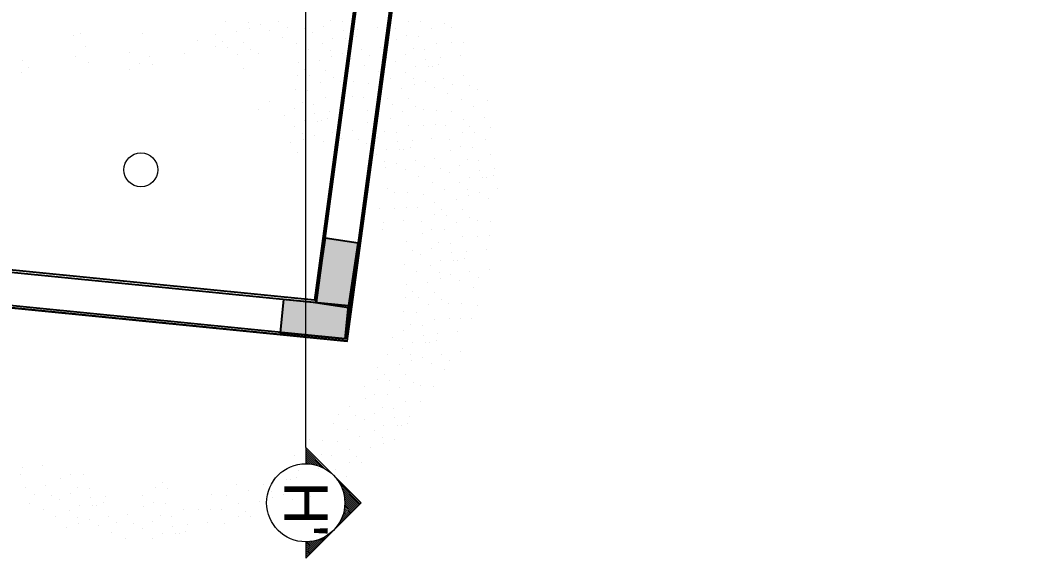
# Model space of a CAD drawing. Header units: metres. Extents: x 42 to 199, y -121 to 268.
# Drawn here: x 126.87 to 133.75, y -87.87 to -84.15 of the extents above; entities that cross this region are included whole.
import ezdxf
from ezdxf.enums import TextEntityAlignment as Align

# ---------------------------------------------------------------- set-up
doc = ezdxf.new("R2010")
doc.units = ezdxf.units.M
doc.header["$LTSCALE"] = 0.3
doc.linetypes.add('DASHDOT2', pattern=[0.5, 0.25, -0.125, 0, -0.125])
doc.layers.get('0').update_dxf_attribs({"color": 8})
for name, color, linetype, lineweight in [('A-AnnO-section lines', 8, 'Continuous', 18), ('A-LANDSCAPE', 8, 'Continuous', 5), ('DA HOUSE ARCH LAYOUT', 8, 'Continuous', 9)]:
    doc.layers.add(name, color=color, linetype=linetype, lineweight=lineweight)
for name, color, linetype in [('A-Cols', 8, 'Continuous'), ('A-Site Boundary', 8, 'Continuous'), ('A-Wall-Full', 8, 'Continuous'), ('A-Wall-Plst', 8, 'Continuous')]:
    doc.layers.add(name, color=color, linetype=linetype)
doc.styles.get("Standard").update_dxf_attribs({"font": 'arial.ttf'})

# ---------------------------------------------------------------- blocks, each defined once
blk = doc.blocks.new('zw$195B-flat-1-flat-1-flat-1-flat-1-flat-1-flat-1')
at = {"layer": 'A-Site Boundary', "color": 8, "ltscale": 0.6}
for points in [[(-3.9776, -0.1085), (-3.4816, 5.5764), (-2.9436, 11.7416), (-2.5633, 16.1008), (-2.2011, 20.2521), (1.5727, 19.7419), (5.0323, 19.2741), (8.9429, 18.7454), (12.7318, 18.2331), (16.7243, 17.6933), (21.1213, 17.0988), (25.111, 16.5594), (27.3947, 16.2506), (29.2079, 16.0055), (32.0196, 15.6253), (31.5318, 10.718), (30.9785, 5.1523), (30.2862, -1.8121)], [(-3.7186, -0.1311), (-3.2226, 5.5538), (-2.6846, 11.719), (-2.3043, 16.0782), (-1.9657, 19.9579), (1.5378, 19.4842), (4.9975, 19.0165), (8.9081, 18.4878), (12.6969, 17.9755), (16.6894, 17.4357), (21.0864, 16.8412), (25.0762, 16.3017), (27.3599, 15.993), (29.173, 15.7478), (31.7361, 15.4013), (31.2731, 10.7437), (30.7198, 5.178), (30.0275, -1.7864)]]:
    blk.add_lwpolyline(points, dxfattribs=at)
blk = doc.blocks.new('zw$CD40')
h = blk.add_hatch()
h.set_pattern_fill('ANSI31', color=8, scale=0.00077108, style=0)
h.set_pattern_definition([(45, (2.80108964, 1.68303136), (-6.81544715e-05, 6.81544715e-05), [])])
h.paths.add_polyline_path([(0.043944, 0.006515), (0.042036, 0.004607, -0.414214), (0.045853, 0.004607)])
h.paths.add_polyline_path([(0.042036, 0.004607), (0.040128, 0.002699), (0.041245, 0.002699, -0.198912)])
h.paths.add_polyline_path([(0.045853, 0.004607, -0.198912), (0.046643, 0.002699), (0.047761, 0.002699)])
at = {"color": 8}
for p, q in [((0.040128, 0.002699), (0.043944, 0.006515)), ((0.047761, 0.002699), (0.043944, 0.006515)), ((0.040128, 0.002699), (0.041245, 0.002699)), ((0.046643, 0.002699), (0.047761, 0.002699))]:
    blk.add_line(p, q, dxfattribs=at)
at = {"color": 8, "linetype": 'DASHDOT2', "ltscale": 0.3, "const_width": 0.0000907}
blk.add_lwpolyline([(0.040128, 0.002699), (0.003069, 0.002699)], dxfattribs=at)
at = {"color": 8}
blk.add_circle((0.043944, 0.002699), 0.002699, dxfattribs=at)
blk.add_attdef("A'", text='', height=0.003, dxfattribs=at).set_placement((0.04437, 0.002721), align=Align.MIDDLE)
blk = doc.blocks.new('SECTION LINES')
at = {"layer": 'A-AnnO-section lines', "color": 8}
ref = blk.add_blockref('zw$CD40', (128.5691, -83.0932, 0.05), dxfattribs=dict(at, xscale=100, yscale=100, zscale=100, rotation=269.9999999999999))
ref.add_attrib("A'", "H'", dxfattribs={"layer": '0', "height": 0.3, "rotation": 270}).set_placement((128.8412, -87.5302, 0.05), align=Align.MIDDLE)
blk = doc.blocks.new('MUSTER_0')
at = {"color": 8, "linetype": 'Continuous', "transparency": 33554585}
for p, q in [((5.2638, -0.6818), (5.2638, -0.6818)), ((5.4788, -0.6798), (5.4788, -0.6798)), ((5.7638, -0.6818), (5.7638, -0.6818)), ((5.1598, -0.7358), (5.1598, -0.7358)), ((5.3288, -0.7253), (5.3288, -0.7253)), ((5.3903, -0.7353), (5.3903, -0.7353)), ((5.5648, -0.6858), (5.5648, -0.6858)), ((5.6598, -0.7358), (5.6598, -0.7358)), ((5.8288, -0.7253), (5.8288, -0.7253)), ((5.8903, -0.7353), (5.8903, -0.7353)), ((4.8113, -0.7838), (4.8113, -0.7838)), ((4.9993, -0.7658), (4.9993, -0.7658)), ((5.0813, -0.7438), (5.0813, -0.7438)), ((5.3113, -0.7838), (5.3113, -0.7838)), ((5.4993, -0.7658), (5.4993, -0.7658)), ((5.5813, -0.7438), (5.5813, -0.7438)), ((5.8113, -0.7838), (5.8113, -0.7838)), ((5.9993, -0.7658), (5.9993, -0.7658)), ((4.7078, -0.8393), (4.7078, -0.8393)), ((4.7478, -0.8353), (4.7478, -0.8353)), ((4.8793, -0.8188), (4.8793, -0.8188)), ((5.0218, -0.8358), (5.0218, -0.8358)), ((5.1068, -0.8063), (5.1068, -0.8063)), ((5.2078, -0.8393), (5.2078, -0.8393)), ((5.2478, -0.8353), (5.2478, -0.8353)), ((5.3793, -0.8188), (5.3793, -0.8188)), ((5.5218, -0.8358), (5.5218, -0.8358)), ((5.6068, -0.8063), (5.6068, -0.8063)), ((5.7078, -0.8393), (5.7078, -0.8393)), ((5.7478, -0.8353), (5.7478, -0.8353)), ((5.8793, -0.8188), (5.8793, -0.8188)), ((6.0218, -0.8358), (6.0218, -0.8358)), ((6.1068, -0.8063), (6.1068, -0.8063)), ((6.2078, -0.8393), (6.2078, -0.8393)), ((6.2478, -0.8353), (6.2478, -0.8353)), ((4.6353, -0.8868), (4.6353, -0.8868)), ((4.7723, -0.8678), (4.7723, -0.8678)), ((4.7803, -0.8888), (4.7803, -0.8888)), ((4.8643, -0.8778), (4.8643, -0.8778)), ((5.0158, -0.8833), (5.0158, -0.8833)), ((5.1353, -0.8868), (5.1353, -0.8868)), ((5.2723, -0.8678), (5.2723, -0.8678)), ((5.2803, -0.8888), (5.2803, -0.8888)), ((5.3643, -0.8778), (5.3643, -0.8778)), ((5.5158, -0.8833), (5.5158, -0.8833)), ((5.6353, -0.8868), (5.6353, -0.8868)), ((5.7723, -0.8678), (5.7723, -0.8678)), ((5.7803, -0.8888), (5.7803, -0.8888)), ((5.8643, -0.8778), (5.8643, -0.8778)), ((6.0158, -0.8833), (6.0158, -0.8833)), ((6.1353, -0.8868), (6.1353, -0.8868)), ((6.2723, -0.8678), (6.2723, -0.8678)), ((6.2803, -0.8888), (6.2803, -0.8888)), ((6.3643, -0.8778), (6.3643, -0.8778)), ((4.4903, -0.9373), (4.4903, -0.9373)), ((4.5683, -0.9448), (4.5683, -0.9448)), ((4.6948, -0.9388), (4.6948, -0.9388)), ((4.7433, -0.9168), (4.7433, -0.9168)), ((4.8033, -0.9608), (4.8033, -0.9608)), ((4.8728, -0.9468), (4.8728, -0.9468)), ((4.9033, -0.9303), (4.9033, -0.9303)), ((4.9903, -0.9373), (4.9903, -0.9373)), ((5.0683, -0.9448), (5.0683, -0.9448)), ((5.1948, -0.9388), (5.1948, -0.9388)), ((5.2433, -0.9168), (5.2433, -0.9168)), ((5.3033, -0.9608), (5.3033, -0.9608)), ((5.3728, -0.9468), (5.3728, -0.9468)), ((5.4033, -0.9303), (5.4033, -0.9303)), ((5.4903, -0.9373), (5.4903, -0.9373)), ((5.5683, -0.9448), (5.5683, -0.9448)), ((5.6948, -0.9388), (5.6948, -0.9388)), ((5.7433, -0.9168), (5.7433, -0.9168)), ((5.8033, -0.9608), (5.8033, -0.9608)), ((5.8728, -0.9468), (5.8728, -0.9468)), ((5.9033, -0.9303), (5.9033, -0.9303)), ((5.9903, -0.9373), (5.9903, -0.9373)), ((6.0683, -0.9448), (6.0683, -0.9448)), ((6.1948, -0.9388), (6.1948, -0.9388)), ((6.2433, -0.9168), (6.2433, -0.9168)), ((6.3033, -0.9608), (6.3033, -0.9608)), ((6.3728, -0.9468), (6.3728, -0.9468)), ((6.4033, -0.9303), (6.4033, -0.9303)), ((4.3508, -1.0043), (4.3508, -1.0043)), ((4.4473, -0.9908), (4.4473, -0.9908)), ((4.5493, -1.0133), (4.5493, -1.0133)), ((4.6318, -0.9968), (4.6318, -0.9968)), ((4.7103, -1.0038), (4.7103, -1.0038)), ((4.8508, -1.0043), (4.8508, -1.0043)), ((4.9473, -0.9908), (4.9473, -0.9908)), ((5.0493, -1.0133), (5.0493, -1.0133)), ((5.1318, -0.9968), (5.1318, -0.9968)), ((5.2103, -1.0038), (5.2103, -1.0038)), ((5.3508, -1.0043), (5.3508, -1.0043)), ((5.4473, -0.9908), (5.4473, -0.9908)), ((5.5493, -1.0133), (5.5493, -1.0133)), ((5.6318, -0.9968), (5.6318, -0.9968)), ((5.7103, -1.0038), (5.7103, -1.0038)), ((5.8508, -1.0043), (5.8508, -1.0043)), ((5.9473, -0.9908), (5.9473, -0.9908)), ((6.0493, -1.0133), (6.0493, -1.0133)), ((6.1318, -0.9968), (6.1318, -0.9968)), ((6.2103, -1.0038), (6.2103, -1.0038)), ((6.3508, -1.0043), (6.3508, -1.0043)), ((6.4473, -0.9908), (6.4473, -0.9908)), ((6.5493, -1.0133), (6.5493, -1.0133)), ((4.3118, -1.0783), (4.3118, -1.0783)), ((4.4118, -1.0718), (4.4118, -1.0718)), ((4.5268, -1.0523), (4.5268, -1.0523)), ((4.5693, -1.0808), (4.5693, -1.0808)), ((4.6528, -1.0668), (4.6528, -1.0668)), ((4.7563, -1.0328), (4.7563, -1.0328)), ((4.8118, -1.0783), (4.8118, -1.0783)), ((4.9118, -1.0718), (4.9118, -1.0718)), ((5.0268, -1.0523), (5.0268, -1.0523)), ((5.0693, -1.0808), (5.0693, -1.0808)), ((5.1528, -1.0668), (5.1528, -1.0668)), ((5.2563, -1.0328), (5.2563, -1.0328)), ((5.3118, -1.0783), (5.3118, -1.0783)), ((5.4118, -1.0718), (5.4118, -1.0718)), ((5.5268, -1.0523), (5.5268, -1.0523)), ((5.5693, -1.0808), (5.5693, -1.0808)), ((5.6528, -1.0668), (5.6528, -1.0668)), ((5.7563, -1.0328), (5.7563, -1.0328)), ((5.8118, -1.0783), (5.8118, -1.0783)), ((5.9118, -1.0718), (5.9118, -1.0718)), ((6.0268, -1.0523), (6.0268, -1.0523)), ((6.0693, -1.0808), (6.0693, -1.0808)), ((6.1528, -1.0668), (6.1528, -1.0668)), ((6.2563, -1.0328), (6.2563, -1.0328)), ((6.3118, -1.0783), (6.3118, -1.0783)), ((6.4118, -1.0718), (6.4118, -1.0718)), ((6.5268, -1.0523), (6.5268, -1.0523)), ((6.5693, -1.0808), (6.5693, -1.0808)), ((6.6528, -1.0668), (6.6528, -1.0668)), ((4.3043, -1.1313), (4.3043, -1.1313)), ((4.4998, -1.1013), (4.4998, -1.1013)), ((4.6328, -1.1383), (4.6328, -1.1383)), ((4.6923, -1.1123), (4.6923, -1.1123)), ((4.8043, -1.1313), (4.8043, -1.1313)), ((4.9998, -1.1013), (4.9998, -1.1013)), ((5.1328, -1.1383), (5.1328, -1.1383)), ((5.1923, -1.1123), (5.1923, -1.1123)), ((5.3043, -1.1313), (5.3043, -1.1313)), ((5.4998, -1.1013), (5.4998, -1.1013)), ((5.9998, -1.1013), (5.9998, -1.1013)), ((6.1328, -1.1383), (6.1328, -1.1383)), ((6.1923, -1.1123), (6.1923, -1.1123)), ((6.3043, -1.1313), (6.3043, -1.1313)), ((6.4998, -1.1013), (6.4998, -1.1013)), ((6.6328, -1.1383), (6.6328, -1.1383)), ((6.6923, -1.1123), (6.6923, -1.1123)), ((4.2638, -1.1818), (4.2638, -1.1818)), ((4.3973, -1.1493), (4.3973, -1.1493)), ((4.4788, -1.1798), (4.4788, -1.1798)), ((4.5648, -1.1858), (4.5648, -1.1858)), ((4.7638, -1.1818), (4.7638, -1.1818)), ((4.8973, -1.1493), (4.8973, -1.1493)), ((4.9788, -1.1798), (4.9788, -1.1798)), ((5.0648, -1.1858), (5.0648, -1.1858)), ((5.2638, -1.1818), (5.2638, -1.1818)), ((5.3973, -1.1493), (5.3973, -1.1493)), ((6.2638, -1.1818), (6.2638, -1.1818)), ((6.3973, -1.1493), (6.3973, -1.1493)), ((6.4788, -1.1798), (6.4788, -1.1798)), ((6.5648, -1.1858), (6.5648, -1.1858)), ((6.7638, -1.1818), (6.7638, -1.1818)), ((4.0813, -1.2438), (4.0813, -1.2438)), ((4.1598, -1.2358), (4.1598, -1.2358)), ((4.3288, -1.2253), (4.3288, -1.2253)), ((4.3903, -1.2353), (4.3903, -1.2353)), ((4.5813, -1.2438), (4.5813, -1.2438)), ((4.6598, -1.2358), (4.6598, -1.2358)), ((4.8288, -1.2253), (4.8288, -1.2253)), ((4.8903, -1.2353), (4.8903, -1.2353)), ((5.0813, -1.2438), (5.0813, -1.2438)), ((5.1598, -1.2358), (5.1598, -1.2358)), ((6.3288, -1.2253), (6.3288, -1.2253)), ((6.3903, -1.2353), (6.3903, -1.2353)), ((6.5813, -1.2438), (6.5813, -1.2438)), ((6.6598, -1.2358), (6.6598, -1.2358)), ((6.8288, -1.2253), (6.8288, -1.2253)), ((4.1068, -1.3063), (4.1068, -1.3063)), ((4.3113, -1.2838), (4.3113, -1.2838)), ((4.4993, -1.2658), (4.4993, -1.2658)), ((4.6068, -1.3063), (4.6068, -1.3063)), ((4.8113, -1.2838), (4.8113, -1.2838)), ((4.9993, -1.2658), (4.9993, -1.2658)), ((5.1068, -1.3063), (5.1068, -1.3063)), ((6.4993, -1.2658), (6.4993, -1.2658)), ((6.6068, -1.3063), (6.6068, -1.3063)), ((6.8113, -1.2838), (6.8113, -1.2838)), ((4.0218, -1.3358), (4.0218, -1.3358)), ((4.2078, -1.3393), (4.2078, -1.3393)), ((4.2478, -1.3353), (4.2478, -1.3353)), ((4.2723, -1.3678), (4.2723, -1.3678)), ((4.3793, -1.3188), (4.3793, -1.3188)), ((4.5218, -1.3358), (4.5218, -1.3358)), ((4.7078, -1.3393), (4.7078, -1.3393)), ((4.7478, -1.3353), (4.7478, -1.3353)), ((4.7723, -1.3678), (4.7723, -1.3678)), ((4.8793, -1.3188), (4.8793, -1.3188)), ((5.0218, -1.3358), (5.0218, -1.3358)), ((5.2078, -1.3393), (5.2078, -1.3393)), ((5.2478, -1.3353), (5.2478, -1.3353)), ((6.5218, -1.3358), (6.5218, -1.3358)), ((6.7078, -1.3393), (6.7078, -1.3393)), ((6.7478, -1.3353), (6.7478, -1.3353)), ((6.7723, -1.3678), (6.7723, -1.3678)), ((6.8793, -1.3188), (6.8793, -1.3188)), ((4.0158, -1.3833), (4.0158, -1.3833)), ((4.1353, -1.3868), (4.1353, -1.3868)), ((4.2433, -1.4168), (4.2433, -1.4168)), ((4.2803, -1.3888), (4.2803, -1.3888)), ((4.3643, -1.3778), (4.3643, -1.3778)), ((4.5158, -1.3833), (4.5158, -1.3833)), ((4.6353, -1.3868), (4.6353, -1.3868)), ((4.7433, -1.4168), (4.7433, -1.4168)), ((4.7803, -1.3888), (4.7803, -1.3888)), ((4.8643, -1.3778), (4.8643, -1.3778)), ((5.0158, -1.3833), (5.0158, -1.3833)), ((5.1353, -1.3868), (5.1353, -1.3868)), ((6.6353, -1.3868), (6.6353, -1.3868)), ((6.7433, -1.4168), (6.7433, -1.4168)), ((6.7803, -1.3888), (6.7803, -1.3888)), ((6.8643, -1.3778), (6.8643, -1.3778)), ((4.0683, -1.4448), (4.0683, -1.4448)), ((4.1948, -1.4388), (4.1948, -1.4388)), ((4.3033, -1.4608), (4.3033, -1.4608)), ((4.3728, -1.4468), (4.3728, -1.4468)), ((4.4033, -1.4303), (4.4033, -1.4303)), ((4.4903, -1.4373), (4.4903, -1.4373)), ((4.5683, -1.4448), (4.5683, -1.4448)), ((4.6948, -1.4388), (4.6948, -1.4388)), ((4.8033, -1.4608), (4.8033, -1.4608)), ((4.8728, -1.4468), (4.8728, -1.4468)), ((4.9033, -1.4303), (4.9033, -1.4303)), ((6.8033, -1.4608), (6.8033, -1.4608)), ((6.8728, -1.4468), (6.8728, -1.4468)), ((6.9033, -1.4303), (6.9033, -1.4303)), ((6.9903, -1.4373), (6.9903, -1.4373)), ((4.0493, -1.5133), (4.0493, -1.5133)), ((4.1318, -1.4968), (4.1318, -1.4968)), ((4.2103, -1.5038), (4.2103, -1.5038)), ((4.2563, -1.5328), (4.2563, -1.5328)), ((4.3508, -1.5043), (4.3508, -1.5043)), ((4.4473, -1.4908), (4.4473, -1.4908)), ((4.5493, -1.5133), (4.5493, -1.5133)), ((4.6318, -1.4968), (4.6318, -1.4968)), ((4.7103, -1.5038), (4.7103, -1.5038)), ((4.7563, -1.5328), (4.7563, -1.5328)), ((4.8508, -1.5043), (4.8508, -1.5043)), ((6.8508, -1.5043), (6.8508, -1.5043)), ((6.9473, -1.4908), (6.9473, -1.4908)), ((7.0493, -1.5133), (7.0493, -1.5133)), ((4.0693, -1.5808), (4.0693, -1.5808)), ((4.1528, -1.5668), (4.1528, -1.5668)), ((4.3118, -1.5783), (4.3118, -1.5783)), ((4.4118, -1.5718), (4.4118, -1.5718)), ((4.5268, -1.5523), (4.5268, -1.5523)), ((4.5693, -1.5808), (4.5693, -1.5808)), ((4.6528, -1.5668), (4.6528, -1.5668)), ((4.8118, -1.5783), (4.8118, -1.5783)), ((6.9118, -1.5718), (6.9118, -1.5718)), ((7.0268, -1.5523), (7.0268, -1.5523)), ((7.0693, -1.5808), (7.0693, -1.5808)), ((4.1328, -1.6383), (4.1328, -1.6383)), ((4.1923, -1.6123), (4.1923, -1.6123)), ((4.3043, -1.6313), (4.3043, -1.6313)), ((4.3973, -1.6493), (4.3973, -1.6493)), ((4.4998, -1.6013), (4.4998, -1.6013)), ((4.6328, -1.6383), (4.6328, -1.6383)), ((4.6923, -1.6123), (4.6923, -1.6123)), ((4.8043, -1.6313), (4.8043, -1.6313)), ((6.8973, -1.6493), (6.8973, -1.6493)), ((6.9998, -1.6013), (6.9998, -1.6013)), ((7.1328, -1.6383), (7.1328, -1.6383)), ((4.2638, -1.6818), (4.2638, -1.6818)), ((4.4788, -1.6798), (4.4788, -1.6798)), ((4.5648, -1.6858), (4.5648, -1.6858)), ((4.7638, -1.6818), (4.7638, -1.6818)), ((6.9788, -1.6798), (6.9788, -1.6798)), ((7.0648, -1.6858), (7.0648, -1.6858)), ((4.1598, -1.7358), (4.1598, -1.7358)), ((4.3288, -1.7253), (4.3288, -1.7253)), ((4.3903, -1.7353), (4.3903, -1.7353)), ((4.4993, -1.7658), (4.4993, -1.7658)), ((4.5813, -1.7438), (4.5813, -1.7438)), ((4.6598, -1.7358), (4.6598, -1.7358)), ((4.8288, -1.7253), (4.8288, -1.7253)), ((6.9993, -1.7658), (6.9993, -1.7658)), ((7.0813, -1.7438), (7.0813, -1.7438)), ((7.1598, -1.7358), (7.1598, -1.7358)), ((4.3113, -1.7838), (4.3113, -1.7838)), ((4.3793, -1.8188), (4.3793, -1.8188)), ((4.6068, -1.8063), (4.6068, -1.8063)), ((4.8113, -1.7838), (4.8113, -1.7838)), ((4.8793, -1.8188), (4.8793, -1.8188)), ((7.1068, -1.8063), (7.1068, -1.8063)), ((4.2078, -1.8393), (4.2078, -1.8393)), ((4.2478, -1.8353), (4.2478, -1.8353)), ((4.2723, -1.8678), (4.2723, -1.8678)), ((4.3643, -1.8778), (4.3643, -1.8778)), ((4.5158, -1.8833), (4.5158, -1.8833)), ((4.5218, -1.8358), (4.5218, -1.8358)), ((4.7078, -1.8393), (4.7078, -1.8393)), ((4.7478, -1.8353), (4.7478, -1.8353)), ((4.7723, -1.8678), (4.7723, -1.8678)), ((4.8643, -1.8778), (4.8643, -1.8778)), ((7.2078, -1.8393), (7.2078, -1.8393)), ((7.2478, -1.8353), (7.2478, -1.8353)), ((7.2723, -1.8678), (7.2723, -1.8678)), ((4.1948, -1.9388), (4.1948, -1.9388)), ((4.2433, -1.9168), (4.2433, -1.9168)), ((4.2803, -1.8888), (4.2803, -1.8888)), ((4.4033, -1.9303), (4.4033, -1.9303)), ((4.4903, -1.9373), (4.4903, -1.9373)), ((4.6353, -1.8868), (4.6353, -1.8868)), ((4.6948, -1.9388), (4.6948, -1.9388)), ((4.7433, -1.9168), (4.7433, -1.9168)), ((4.7803, -1.8888), (4.7803, -1.8888)), ((4.9033, -1.9303), (4.9033, -1.9303)), ((4.9903, -1.9373), (4.9903, -1.9373)), ((7.1353, -1.8868), (7.1353, -1.8868)), ((7.1948, -1.9388), (7.1948, -1.9388)), ((7.2433, -1.9168), (7.2433, -1.9168)), ((7.2803, -1.8888), (7.2803, -1.8888)), ((4.3033, -1.9608), (4.3033, -1.9608)), ((4.3728, -1.9468), (4.3728, -1.9468)), ((4.4473, -1.9908), (4.4473, -1.9908)), ((4.5683, -1.9448), (4.5683, -1.9448)), ((4.6318, -1.9968), (4.6318, -1.9968)), ((4.8033, -1.9608), (4.8033, -1.9608)), ((4.8728, -1.9468), (4.8728, -1.9468)), ((4.9473, -1.9908), (4.9473, -1.9908)), ((7.1318, -1.9968), (7.1318, -1.9968)), ((7.3033, -1.9608), (7.3033, -1.9608)), ((4.2103, -2.0038), (4.2103, -2.0038)), ((4.2563, -2.0328), (4.2563, -2.0328)), ((4.3508, -2.0043), (4.3508, -2.0043)), ((4.5268, -2.0523), (4.5268, -2.0523)), ((4.5493, -2.0133), (4.5493, -2.0133)), ((4.7103, -2.0038), (4.7103, -2.0038)), ((4.7563, -2.0328), (4.7563, -2.0328)), ((4.8508, -2.0043), (4.8508, -2.0043)), ((7.0268, -2.0523), (7.0268, -2.0523)), ((7.0493, -2.0133), (7.0493, -2.0133)), ((7.2103, -2.0038), (7.2103, -2.0038)), ((7.2563, -2.0328), (7.2563, -2.0328)), ((7.3508, -2.0043), (7.3508, -2.0043)), ((4.3118, -2.0783), (4.3118, -2.0783)), ((4.4118, -2.0718), (4.4118, -2.0718)), ((4.4998, -2.1013), (4.4998, -2.1013)), ((4.5693, -2.0808), (4.5693, -2.0808)), ((4.6528, -2.0668), (4.6528, -2.0668)), ((4.8118, -2.0783), (4.8118, -2.0783)), ((7.0693, -2.0808), (7.0693, -2.0808)), ((7.1528, -2.0668), (7.1528, -2.0668)), ((7.1923, -2.1123), (7.1923, -2.1123)), ((7.3118, -2.0783), (7.3118, -2.0783)), ((4.3043, -2.1313), (4.3043, -2.1313)), ((4.3973, -2.1493), (4.3973, -2.1493)), ((7.1328, -2.1383), (7.1328, -2.1383)), ((7.3043, -2.1313), (7.3043, -2.1313)), ((7.3973, -2.1493), (7.3973, -2.1493)), ((4.3288, -2.2253), (4.3288, -2.2253)), ((4.7638, -2.1818), (4.7638, -2.1818)), ((4.8288, -2.2253), (4.8288, -2.2253)), ((7.2638, -2.1818), (7.2638, -2.1818)), ((7.3288, -2.2253), (7.3288, -2.2253)), ((4.3113, -2.2838), (4.3113, -2.2838)), ((4.3903, -2.2353), (4.3903, -2.2353)), ((7.3113, -2.2838), (7.3113, -2.2838)), ((7.3903, -2.2353), (7.3903, -2.2353)), ((4.3793, -2.3188), (4.3793, -2.3188)), ((4.5218, -2.3358), (4.5218, -2.3358)), ((7.2078, -2.3393), (7.2078, -2.3393)), ((7.2478, -2.3353), (7.2478, -2.3353)), ((7.3793, -2.3188), (7.3793, -2.3188)), ((4.3643, -2.3778), (4.3643, -2.3778)), ((4.5158, -2.3833), (4.5158, -2.3833)), ((4.6353, -2.3868), (4.6353, -2.3868)), ((7.2723, -2.3678), (7.2723, -2.3678)), ((7.2803, -2.3888), (7.2803, -2.3888)), ((7.3643, -2.3778), (7.3643, -2.3778)), ((4.3728, -2.4468), (4.3728, -2.4468)), ((4.4033, -2.4303), (4.4033, -2.4303)), ((4.4903, -2.4373), (4.4903, -2.4373)), ((4.5683, -2.4448), (4.5683, -2.4448)), ((7.1948, -2.4388), (7.1948, -2.4388)), ((7.2433, -2.4168), (7.2433, -2.4168)), ((7.3728, -2.4468), (7.3728, -2.4468)), ((7.4033, -2.4303), (7.4033, -2.4303)), ((4.4473, -2.4908), (4.4473, -2.4908)), ((4.5493, -2.5133), (4.5493, -2.5133)), ((7.1318, -2.4968), (7.1318, -2.4968)), ((7.2103, -2.5038), (7.2103, -2.5038)), ((7.3033, -2.4608), (7.3033, -2.4608)), ((7.3508, -2.5043), (7.3508, -2.5043)), ((7.4473, -2.4908), (7.4473, -2.4908)), ((4.5268, -2.5523), (4.5268, -2.5523)), ((7.1528, -2.5668), (7.1528, -2.5668)), ((7.2563, -2.5328), (7.2563, -2.5328)), ((4.4118, -2.5718), (4.4118, -2.5718)), ((4.4998, -2.6013), (4.4998, -2.6013)), ((4.5693, -2.5808), (4.5693, -2.5808)), ((7.1923, -2.6123), (7.1923, -2.6123)), ((7.3118, -2.5783), (7.3118, -2.5783)), ((7.4118, -2.5718), (7.4118, -2.5718)), ((7.2638, -2.6818), (7.2638, -2.6818)), ((7.3043, -2.6313), (7.3043, -2.6313)), ((7.3973, -2.6493), (7.3973, -2.6493)), ((4.5648, -2.6858), (4.5648, -2.6858)), ((4.6598, -2.7358), (4.6598, -2.7358)), ((7.1598, -2.7358), (7.1598, -2.7358)), ((7.3288, -2.7253), (7.3288, -2.7253)), ((7.3903, -2.7353), (7.3903, -2.7353)), ((7.3113, -2.7838), (7.3113, -2.7838)), ((7.2078, -2.8393), (7.2078, -2.8393)), ((7.2478, -2.8353), (7.2478, -2.8353)), ((4.7803, -2.8888), (4.7803, -2.8888)), ((4.7433, -2.9168), (4.7433, -2.9168)), ((4.8033, -2.9608), (4.8033, -2.9608)), ((4.6318, -2.9968), (4.6318, -2.9968)), ((4.8508, -3.0043), (4.8508, -3.0043)), ((4.7563, -3.0328), (4.7563, -3.0328)), ((4.8903, -3.2353), (4.8903, -3.2353)), ((4.8113, -3.2838), (4.8113, -3.2838)), ((4.7478, -3.3353), (4.7478, -3.3353)), ((4.7723, -3.3678), (4.7723, -3.3678)), ((4.8793, -3.3188), (4.8793, -3.3188)), ((5.0268, -3.5523), (5.0268, -3.5523)), ((5.0693, -3.5808), (5.0693, -3.5808)), ((4.9998, -3.6013), (4.9998, -3.6013))]:
    blk.add_line(p, q, dxfattribs=at)
blk.add_circle((5.3733, -2.7532), 0.0972, dxfattribs=at)
blk = doc.blocks.new('zw$B4E6')
at = {"layer": 'A-Cols', "ltscale": 0.25}
h = blk.add_hatch(color=256, dxfattribs=at)
h.dxf.hatch_style = 1
h.paths.add_polyline_path([(0, 0.23), (0, 0), (0.45, 0), (0.45, 0.23)])
blk.add_lwpolyline([(0, 0.23), (0, 0), (0.45, 0), (0.45, 0.23)], close=True, dxfattribs=at)
blk = doc.blocks.new('DA HOUSE ARCH LAYOUT')
at = {"layer": 'A-Wall-Full', "color": 8}
blk.add_lwpolyline([(-18.438, 13.0328), (-18.4067, 13.261), (36.5875, 8.4624), (31.9647, -25.7283), (-23.0108, -20.2632), (-22.8333, -18.9707), (-22.6055, -19.002), (-22.7505, -20.058), (31.7666, -25.4775), (36.3273, 8.2543)], close=True, dxfattribs=at)
at = {"layer": 'A-Wall-Plst', "color": 8}
blk.add_lwpolyline([(-9.4697, 12.2352), (-9.4697, 9.7912), (-10.4447, 9.7912), (-10.4447, 9.5312), (-9.2097, 9.5312), (-9.2097, 12.2125), (36.3103, 8.2407), (31.7536, -25.4611), (-18.6707, -20.4485), (-18.654, -20.3271), (-18.8323, -20.3026), (-18.8499, -20.4306), (-20.3137, -20.2851), (-20.3063, -20.2312), (-20.5639, -20.1958), (-20.5726, -20.2594), (-22.7335, -20.0446), (-22.5885, -18.9891), (-22.8461, -18.9538), (-23.0278, -20.2766), (31.9777, -25.7447), (36.6045, 8.476), (-18.4196, 13.2772), (-18.455, 13.0192)], close=True, dxfattribs=at)
at = {"layer": 'A-AnnO-section lines', "color": 8, "ltscale": 0.25}
blk.add_blockref('SECTION LINES', (-97.1462, 60.628), dxfattribs=at)
at = {"layer": 'A-Cols', "color": 8, "ltscale": 0.25}
for p, rotation in [((31.9869, -25.5112), 81.39831417730129), ((31.517, -25.6838), 354.3228920286048)]:
    blk.add_blockref('zw$B4E6', p, dxfattribs=dict(at, rotation=rotation))
at = {"layer": 'A-LANDSCAPE', "color": 8, "lineweight": 35, "transparency": 33554457, "xscale": 1.205351243692543, "yscale": 1.205351243692543, "zscale": 1.205351243692543, "rotation": 251.0061319040827}
blk.add_blockref('MUSTER_0', (35.8005, -19.5168), dxfattribs=at)
at = {"layer": 'A-Site Boundary', "color": 8, "rotation": 270}
blk.add_blockref('zw$195B-flat-1-flat-1-flat-1-flat-1-flat-1-flat-1', (16.3523, 6.275), dxfattribs=at)

msp = doc.modelspace()

# ---------------------------------------------------------------- block references
at = {"layer": 'DA HOUSE ARCH LAYOUT'}
msp.add_blockref('DA HOUSE ARCH LAYOUT', (97.1462, -60.628), dxfattribs=at)

doc.saveas('drawing.dxf')
